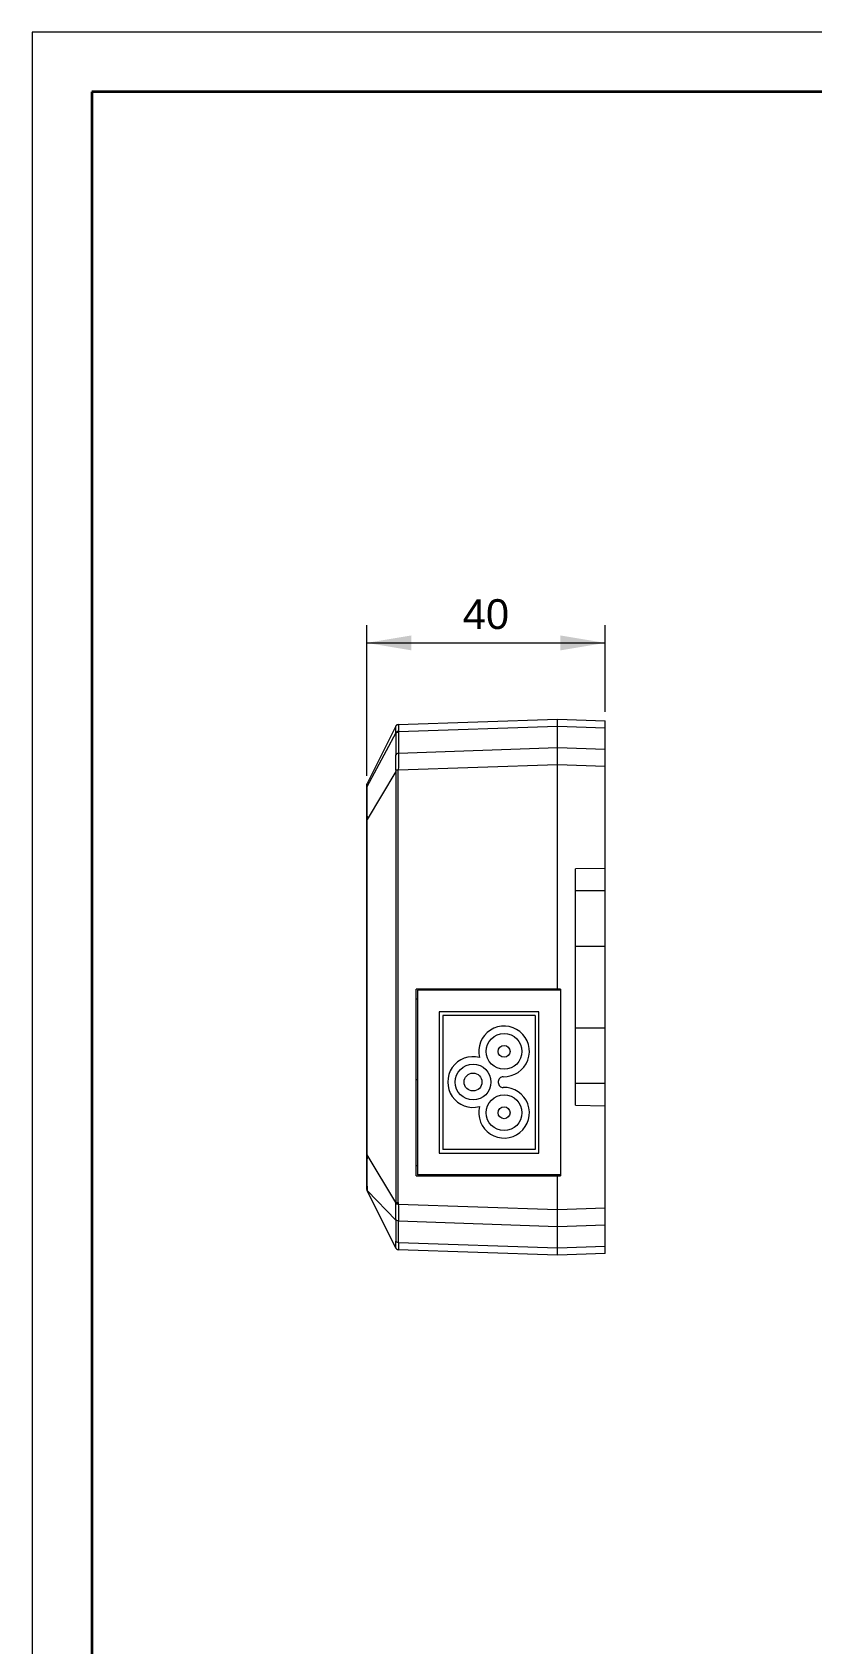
# Model space of a CAD drawing. Header units: millimetres. Extents: x -297 to 297, y -210 to 210.
# Drawn here: x -297 to -166.2, y -60.5 to 210 of the extents above; entities that cross this region are included whole.
import ezdxf

# ---------------------------------------------------------------- set-up
doc = ezdxf.new("R2010")
doc.units = ezdxf.units.MM
doc.layers.get('0').update_dxf_attribs({"lineweight": 20})
doc.layers.add('粗实线层', color=7, linetype='Continuous', lineweight=35)
doc.layers.add('细实线层', color=7, linetype='Continuous', lineweight=18)
doc.styles.add('标准', font='')
doc.styles.get('标准').set_extended_font_data('arial')
doc.dimstyles.new('标准', dxfattribs={"dimscale": 1.5, "dimtxt": 3.333333, "dimasz": 5, "dimexe": 2, "dimexo": 1, "dimgap": 1.5, "dimtad": 1, "dimdec": 1, "dimdsep": 46, "dimtxsty": '标准', "dimcen": 2.5, "dimdle": 10, "dimclrd": 256, "dimclre": 256, "dimclrt": 7, "dimadec": 0, "dimazin": 0, "dimtfac": 0.714286, "dimtdec": 1, "dimtmove": 0, "dimatfit": 3, "dimfxl": 0, "dimtolj": 1, "dimarcsym": 0})

# ---------------------------------------------------------------- blocks, each defined once
blk = doc.blocks.new('*X4')
for points in [[(-240.88, 107.5), (-233.38, 108.75), (-233.38, 106.25)], [(-200.88, 107.5), (-208.38, 108.75), (-208.38, 106.25)]]:
    blk.add_hatch(color=256).paths.add_polyline_path(points, flags=0)
at = {"linetype": 'Continuous'}
for p, q in [((-240.88, 85.16), (-240.88, 110.5)), ((-200.88, 95.94), (-200.88, 110.5))]:
    blk.add_line(p, q, dxfattribs=at)
blk.add_line((-240.88, 107.5), (-200.88, 107.5))
at = {"color": 7, "insert": (-220.88, 112.3), "char_height": 5, "width": 14.6875, "attachment_point": 5, "style": '标准'}
blk.add_mtext('40', dxfattribs=at)
blk = doc.blocks.new('$CAXA_FRAME_13B17AC1$')
at = {"layer": '粗实线层'}
for p, q in [((-287, 200), (-287, -200)), ((287, 200), (-287, 200))]:
    blk.add_line(p, q, dxfattribs=at)
at = {"layer": '细实线层'}
for p, q in [((297, 210), (-297, 210)), ((-297, 210), (-297, -210))]:
    blk.add_line(p, q, dxfattribs=at)

msp = doc.modelspace()

# ---------------------------------------------------------------- linework, layer by layer
at = {"color": 7}
for p, q in [((-235.58, 93.79), (-208.88, 94.72)), ((-208.88, 49.37), (-208.88, 94.72)), ((-208.88, 49.22), (-208.88, 94.72)), ((-208.88, 94.72), (-200.88, 94.44)), ((-236, 92.39), (-240.85, 83.32)), ((-236.02, 93.51), (-240.83, 83.88)), ((-236, 92.39), (-236, 88.73)), ((-235.56, 92.62), (-208.88, 93.55)), ((-235.56, 92.51), (-235.56, 92.62)), ((-208.88, 93.55), (-200.88, 93.27)), ((-200.88, 5), (-200.88, 94.44)), ((-208.88, 89.89), (-235.56, 88.96)), ((-200.88, 89.6), (-208.88, 89.88)), ((-208.88, 87.06), (-235.59, 86.13)), ((-200.88, 86.78), (-208.88, 87.06)), ((-236.02, 85.9), (-240.83, 77.87)), ((-235.58, 86.13), (-236.02, 86.14)), ((-236.02, 85.9), (-236.02, 49.72)), ((-240.87, 83.79), (-240.88, 83.74)), ((-240.88, 83.74), (-240.88, 83.7)), ((-240.88, 83.7), (-240.88, 83.66)), ((-240.88, 15.78), (-240.88, 83.66)), ((-240.83, 77.78), (-240.88, 77.78)), ((-240.83, 21.66), (-240.83, 77.78)), ((-200.88, 69.63), (-205.88, 69.56)), ((-205.88, 29.89), (-205.88, 69.56)), ((-200.88, 65.86), (-205.88, 65.86)), ((-205.88, 56.62), (-200.88, 56.62)), ((-236.02, 49.72), (-236.02, 13.6)), ((-232.58, 18.07), (-232.58, 49.37)), ((-208.88, 49.37), (-232.58, 49.37)), ((-232.38, 49.22), (-232.38, 18.22)), ((-208.38, 49.22), (-232.38, 49.22)), ((-208.38, 49.37), (-208.88, 49.37)), ((-208.38, 49.37), (-208.38, 18.07)), ((-232.38, 47.72), (-232.58, 47.72)), ((-228.73, 45.57), (-228.73, 21.87)), ((-212.03, 45.57), (-228.73, 45.57)), ((-228.13, 44.97), (-228.13, 22.47)), ((-212.63, 44.97), (-228.13, 44.97)), ((-212.63, 44.97), (-212.63, 22.47)), ((-212.03, 21.87), (-212.03, 45.57)), ((-200.88, 42.82), (-205.88, 42.82)), ((-232.58, 34.22), (-232.38, 34.22)), ((-205.88, 33.58), (-200.88, 33.58)), ((-205.88, 29.89), (-200.88, 29.81)), ((-240.83, 21.66), (-240.88, 21.66)), ((-228.73, 21.87), (-212.03, 21.87)), ((-212.63, 22.47), (-228.13, 22.47)), ((-240.83, 21.37), (-240.88, 21.37)), ((-236.02, 13.55), (-240.83, 21.58)), ((-240.83, 21.58), (-240.83, 21.44)), ((-240.83, 21.44), (-240.83, 21.37)), ((-232.38, 19.72), (-232.58, 19.72)), ((-232.58, 18.07), (-208.88, 18.07)), ((-208.38, 18.22), (-232.38, 18.22)), ((-208.88, 4.72), (-208.88, 18.22)), ((-208.88, 18.07), (-208.38, 18.07)), ((-208.88, 4.72), (-208.88, 18.07)), ((-236.02, 5.93), (-240.83, 15.56)), ((-240.76, 15.55), (-240.75, 15.52)), ((-235.99, 10.62), (-240.75, 15.53)), ((-236.02, 13.6), (-235.59, 13.6)), ((-236.02, 13.6), (-236.02, 13.55)), ((-236.02, 13.31), (-236.02, 13.55)), ((-235.59, 13.6), (-235.58, 13.32)), ((-235.58, 13.32), (-236.02, 13.31)), ((-235.58, 13.32), (-208.88, 12.39)), ((-208.88, 12.38), (-200.88, 12.66)), ((-235.99, 10.73), (-235.99, 10.62)), ((-235.99, 10.62), (-235.98, 7.08)), ((-235.55, 10.49), (-208.88, 9.56)), ((-208.88, 9.55), (-200.88, 9.83)), ((-236.02, 5.93), (-235.85, 5.74)), ((-236.02, 5.93), (-235.99, 5.88)), ((-235.99, 5.88), (-235.81, 5.72)), ((-235.81, 5.72), (-235.59, 5.65)), ((-208.88, 4.72), (-235.59, 5.65)), ((-208.88, 5.89), (-235.53, 6.82)), ((-200.88, 6.17), (-208.88, 5.89)), ((-200.88, 5), (-208.88, 4.72))]:
    msp.add_line(p, q, dxfattribs=at)
msp.add_lwpolyline([(-235.85, 93.7), (-236, 93.54), (-236.02, 93.51)], dxfattribs=at)
for centre, radius in [((-217.84, 38.94), 3), ((-217.84, 38.94), 1), ((-223.04, 33.79), 3), ((-223.04, 33.79), 1.5), ((-217.84, 28.64), 3), ((-217.84, 28.64), 1)]:
    msp.add_circle(centre, radius, dxfattribs=at)
for centre, radius, start, end in [((-235.57, 93.29), 0.5, 141.8946, 154.5166), ((-235.57, 93.29), 0.497, 144.97, 153.4088), ((-235.56, 93.28), 0.507, 128.3291, 144.9515), ((-235.56, 93.29), 0.507, 133.8051, 141.9113), ((-235.56, 93.29), 0.502, 129.8287, 133.8005), ((-235.57, 93.29), 0.498, 112.3221, 128.2061), ((138.25, 90.78), 373.81, 179.7354, 180.2794), ((-240.38, 83.66), 0.501, 154.1166, 166.4178), ((-228.47, 86.04), 7.55, 179.2088, 181.0712), ((-240.38, 83.66), 0.501, 166.4048, 180.041), ((-210.73, 83.25), 30.12, 179.3479, 179.8825), ((-252.6, 77.82), 11.77, 0.0835, 0.2271), ((-250.76, 77.82), 9.93, 359.7528, 0.0906), ((-217.84, 38.94), 4.25, 268.2861, 194.1541), ((-223.04, 33.79), 4.25, 75.2923, 284.7077), ((-217.84, 28.64), 4.25, 165.8459, 91.7139), ((-218, 33.89), 0.8, 88.2861, 181.1603), ((-223.04, 33.79), 4.25, 358.8397, 1.1603), ((-218, 33.68), 0.8, 178.8397, 271.7139), ((-250.77, 21.62), 9.94, 0.0815, 0.2498), ((-251.07, 21.62), 10.24, 359.9166, 0.0808), ((-251.37, 21.62), 10.54, 359.7572, 359.9174), ((-240.39, 15.86), 0.491, 180.0363, 189.2891), ((-240.38, 15.86), 0.504, 189.2713, 194.0808), ((-248.11, 7.04), 12.13, 359.862, 0.1686), ((-235.55, 6.16), 0.506, 218.7972, 227.5163)]:
    msp.add_arc(centre, radius, start, end, dxfattribs=at)
for points, knots in [([(-236.01, 93.35), (-236.01, 93.39), (-236.01, 93.44), (-236.01, 93.49), (-236.02, 93.5)], [0, 0, 0, 0, 1269.126299, 1833.514733, 1833.514733, 1833.514733, 1833.514733]), ([(-236, 92.39), (-236, 92.49), (-236, 92.82), (-236, 93.14), (-236.01, 93.35)], [0, 0, 0, 0, 601.496138, 1830.839947, 1830.839947, 1830.839947, 1830.839947]), ([(-235.56, 92.62), (-235.61, 92.62), (-235.77, 92.6), (-235.94, 92.5), (-236, 92.4)], [0, 0, 0, 0, 512.982107, 1828.340058, 1828.340058, 1828.340058, 1828.340058]), ([(-235.56, 92.51), (-235.61, 92.5), (-235.77, 92.48), (-235.94, 92.39), (-236, 92.28)], [0, 0, 0, 0, 512.605909, 1827.832735, 1827.832735, 1827.832735, 1827.832735]), ([(-235.58, 93.79), (-235.58, 93.79), (-235.58, 93.78), (-235.57, 93.76), (-235.57, 93.7), (-235.56, 93.61), (-235.56, 93.47), (-235.56, 93.31), (-235.56, 93.11), (-235.56, 92.87), (-235.56, 92.71), (-235.56, 92.62)], [0, 0, 0, 0, 35.890355, 121.874551, 455.014351, 1000.789068, 1758.050589, 2725.23204, 3884.476377, 5221.435989, 6739.759182, 6739.759182, 6739.759182, 6739.759182]), ([(-236.02, 86.14), (-236.01, 86.38), (-236, 87.24), (-236, 88.11), (-236, 88.73)], [0, 0, 0, 0, 498.720912, 1806.540969, 1806.540969, 1806.540969, 1806.540969]), ([(-235.56, 88.96), (-235.61, 88.96), (-235.77, 88.93), (-235.94, 88.84), (-236, 88.73)], [0, 0, 0, 0, 507.728239, 1812.135101, 1812.135101, 1812.135101, 1812.135101]), ([(-235.56, 88.96), (-235.56, 88.75), (-235.56, 87.81), (-235.57, 86.87), (-235.58, 86.13)], [0, 0, 0, 0, 389.750706, 1809.016986, 1809.016986, 1809.016986, 1809.016986]), ([(-240.83, 83.88), (-240.84, 83.84), (-240.84, 83.75), (-240.84, 83.66), (-240.84, 83.6)], [0, 0, 0, 0, 607.614506, 1820.27061, 1820.27061, 1820.27061, 1820.27061]), ([(-235.59, 13.6), (-235.59, 19.65), (-235.59, 28.71), (-235.59, 40.8), (-235.59, 49.87), (-235.59, 57.42), (-235.59, 63.46), (-235.59, 68), (-235.59, 71.77), (-235.59, 74.8), (-235.59, 77.06), (-235.59, 79.33), (-235.59, 81.22), (-235.59, 82.73), (-235.59, 83.86), (-235.59, 84.81), (-235.59, 85.56), (-235.59, 85.94), (-235.58, 86.13)], [0, 0, 0, 0, 2974.335459, 4461.503189, 5948.67092, 7435.838649, 8179.422514, 8923.006379, 9666.590244, 10038.382176, 10410.174108, 10781.966041, 11153.757973, 11339.653939, 11525.549906, 11711.445872, 11804.393855, 11897.34336, 11897.34336, 11897.34336, 11897.34336]), ([(-240.85, 83.32), (-240.85, 82.58), (-240.85, 80.76), (-240.84, 78.95), (-240.83, 77.87)], [0, 0, 0, 0, 736.67941, 1814.120183, 1814.120183, 1814.120183, 1814.120183]), ([(-240.83, 21.37), (-240.84, 20.42), (-240.85, 18.77), (-240.85, 17.12), (-240.84, 16.42)], [0, 0, 0, 0, 905.285573, 1573.124182, 1573.124182, 1573.124182, 1573.124182]), ([(-240.84, 16.42), (-240.83, 16.36), (-240.83, 16.16), (-240.82, 15.95), (-240.81, 15.81)], [0, 0, 0, 0, 457.663371, 1556.984046, 1556.984046, 1556.984046, 1556.984046]), ([(-240.75, 15.53), (-240.77, 15.53), (-240.8, 15.54), (-240.82, 15.56), (-240.83, 15.56)], [0, 0, 0, 0, 1144.595581, 1554.071395, 1554.071395, 1554.071395, 1554.071395]), ([(-240.81, 15.81), (-240.81, 15.76), (-240.8, 15.67), (-240.78, 15.58), (-240.76, 15.55)], [0, 0, 0, 0, 916.984508, 1554.728506, 1554.728506, 1554.728506, 1554.728506]), ([(-240.75, 15.53), (-240.75, 15.53), (-240.75, 15.52), (-240.75, 15.52), (-240.75, 15.52)], [0, 0, 0, 0, 1187.71589, 1553.53398, 1553.53398, 1553.53398, 1553.53398]), ([(-235.99, 10.73), (-235.99, 11.12), (-236, 11.98), (-236.01, 12.84), (-236.02, 13.31)], [0, 0, 0, 0, 690.465827, 1513.929509, 1513.929509, 1513.929509, 1513.929509]), ([(-235.58, 13.32), (-235.57, 12.81), (-235.56, 11.87), (-235.55, 10.93), (-235.55, 10.49)], [0, 0, 0, 0, 819.134057, 1513.331255, 1513.331255, 1513.331255, 1513.331255]), ([(-235.55, 10.49), (-235.64, 10.5), (-235.82, 10.54), (-235.96, 10.66), (-235.99, 10.73)], [0, 0, 0, 0, 815.527087, 1506.706341, 1506.706341, 1506.706341, 1506.706341]), ([(-235.53, 6.82), (-235.53, 7.44), (-235.53, 8.35), (-235.54, 9.42), (-235.54, 10.03), (-235.55, 10.34), (-235.55, 10.49)], [0, 0, 0, 0, 1334.610233, 2001.946942, 2335.645975, 2669.371896, 2669.371896, 2669.371896, 2669.371896]), ([(-236.02, 5.96), (-236.01, 5.97), (-236.01, 6.02), (-236, 6.07), (-236, 6.1)], [0, 0, 0, 0, 493.179939, 1492.500176, 1492.500176, 1492.500176, 1492.500176]), ([(-236, 6.1), (-235.99, 6.22), (-235.99, 6.52), (-235.98, 6.83), (-235.98, 7.01)], [0, 0, 0, 0, 586.996377, 1494.494988, 1494.494988, 1494.494988, 1494.494988]), ([(-235.53, 6.82), (-235.63, 6.83), (-235.81, 6.87), (-235.95, 7), (-235.98, 7.08)], [0, 0, 0, 0, 814.313246, 1494.629721, 1494.629721, 1494.629721, 1494.629721]), ([(-235.53, 6.82), (-235.53, 6.66), (-235.53, 6.42), (-235.53, 6.13), (-235.54, 5.97), (-235.54, 5.84), (-235.55, 5.74), (-235.56, 5.69), (-235.57, 5.65), (-235.58, 5.65)], [0, 0, 0, 0, 1861.068163, 2607.638719, 3229.058502, 3721.133574, 4075.35153, 4289.974557, 4374.745007, 4374.745007, 4374.745007, 4374.745007])]:
    msp.add_open_spline(points, degree=3, knots=knots, dxfattribs=at)
for points in [[(-235.58, 93.79), (-235.69, 93.79), (-235.8, 93.74), (-235.88, 93.67)], [(-235.76, 93.75), (-235.7, 93.77), (-235.65, 93.79), (-235.59, 93.79)], [(-240.88, 83.66), (-240.88, 83.74), (-240.86, 83.82), (-240.83, 83.88)], [(-240.75, 15.53), (-240.81, 15.59), (-240.85, 15.66), (-240.87, 15.74)], [(-236.02, 5.93), (-236.02, 5.94), (-236.02, 5.95), (-236.02, 5.96)], [(-236.02, 5.96), (-236, 5.91), (-235.98, 5.88), (-235.95, 5.84)], [(-235.89, 5.78), (-235.85, 5.75), (-235.81, 5.72), (-235.76, 5.7)], [(-235.76, 5.7), (-235.7, 5.67), (-235.64, 5.66), (-235.58, 5.65)]]:
    msp.add_open_spline(points, degree=3, dxfattribs=at)

# ---------------------------------------------------------------- block references
at = {"layer": '粗实线层'}
msp.add_blockref('$CAXA_FRAME_13B17AC1$', (0, 0), dxfattribs=at)

# ---------------------------------------------------------------- dimensions: what is measured, and where the dimension line sits
at = {"color": 7}
dim = msp.add_linear_dim(base=(-200.88, 107.5), p1=(-240.88, 83.66), p2=(-200.88, 94.44), dimstyle='标准', override={"dimsah": 1, "dimtfill": 1, "dimtzin": 8}, dxfattribs=at)
dim.commit()
dim.dimension.update_dxf_attribs({"geometry": '*X4', "text_midpoint": (-220.88, 112.3)})

doc.saveas('drawing.dxf')
